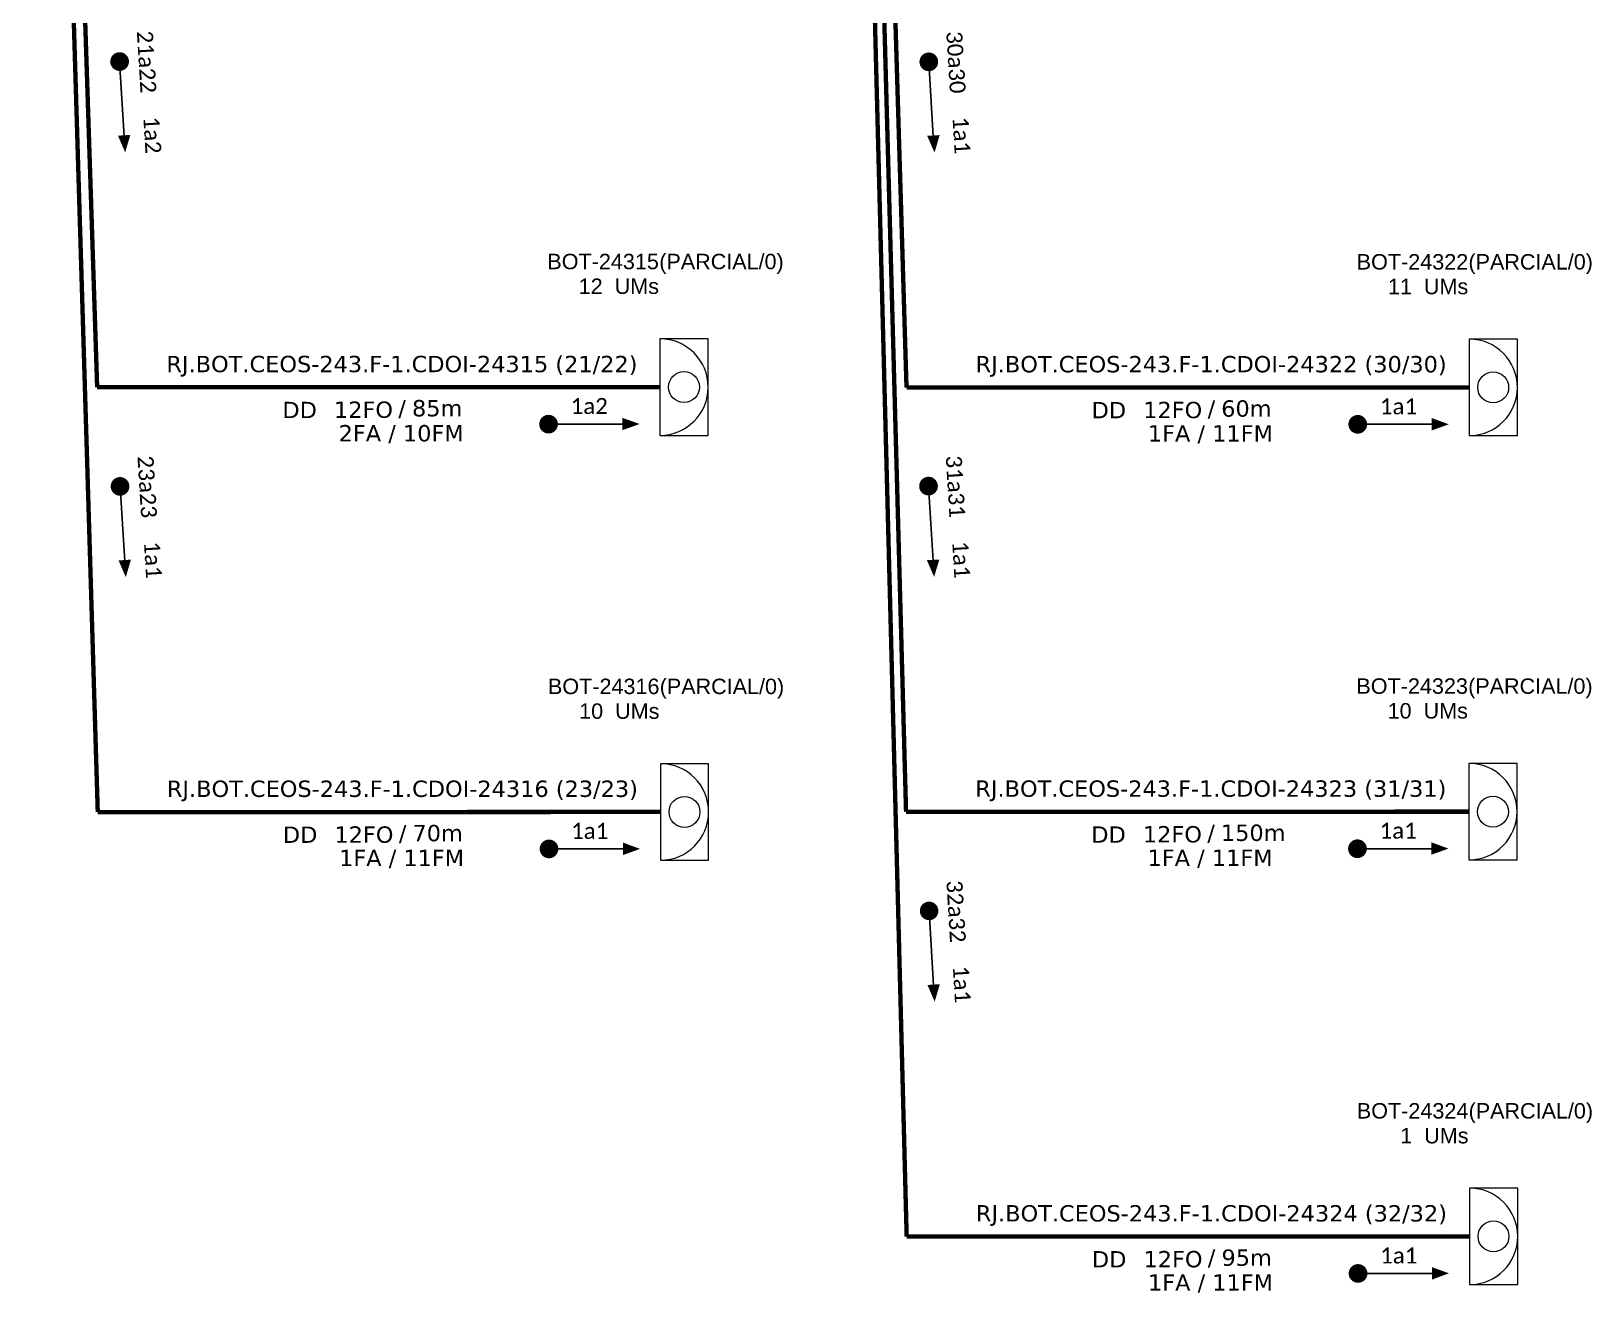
# Model space of a CAD drawing. Extents: x 890 to 4090, y 1694 to 3298.
# Drawn here: x 1174.3 to 1277.8, y 2031.1 to 2114.8 of the extents above; entities that cross this region are included whole.
import ezdxf
from ezdxf.enums import TextEntityAlignment as Align

# ---------------------------------------------------------------- set-up
doc = ezdxf.new("R2010")
doc.units = 0
doc.header["$MEASUREMENT"] = 0
doc.layers.get('0').update_dxf_attribs({"linetype": 'CONTINUOUS'})
for name, color, linetype, lineweight in [("20.0-LEGENDA DOS CDO'S", 1, 'CONTINUOUS', 0), ('20.1-CDO_INTERIOR', 1, 'CONTINUOUS', 0), ('40.1-ETIQUETAS', 1, 'CONTINUOUS', 20)]:
    doc.layers.add(name, color=color, linetype=linetype, lineweight=lineweight)
doc.layers.add('CAP a instalar', color=1, linetype='CONTINUOUS')
doc.layers.add('SETA', color=7, linetype='CONTINUOUS')
doc.styles.add('ARIAL', font='arial.ttf')
doc.styles.add('siredit', font='verdana.ttf')

# ---------------------------------------------------------------- blocks, each defined once
blk = doc.blocks.new('CDOI_INT')
at = {"layer": '20.1-CDO_INTERIOR', "color": 0, "lineweight": 18}
blk.add_lwpolyline([(4.25, -4.25), (4.25, 4.25), (0, 4.25), (0, -4.25)], close=True, dxfattribs=at)
blk.add_circle((2.12, 0), 1.36, dxfattribs=at)
blk.add_arc((0, 0), 4.25, 270, 90, dxfattribs=at)
at = {"layer": "20.0-LEGENDA DOS CDO'S", "color": 0, "style": 'ARIAL'}
for tag, p in [('CDO_N', (-0.08, 10.38)), ('SPLITER_1', (21.18, 10.38)), ('SPLITER_2', (21.19, 8.68)), ('SURVEY', (-0.08, 8.2)), ('SAP', (-0.08, 6.23)), ('1:XX', (5.94, -2.22)), ('UMS', (5.94, -4.24))]:
    blk.add_attdef(tag, p, '', height=1.36, dxfattribs=at)
blk.add_attdef('FIBRAS_UTILIZADAS', text='', height=1.36, dxfattribs=at).set_placement((15.34, 10.38), align=Align.CENTER)
blk = doc.blocks.new('ETIQUETA_RS5F')
at = {"layer": '40.1-ETIQUETAS', "color": 0, "style": 'siredit'}
blk.add_text('/', height=1.5, dxfattribs=at).set_placement((1.55, -1.95), align=Align.MIDDLE_RIGHT)
for tag, p in [('ETIQUETA_R_PRIMARIA', (1.18, 4.1)), ('ETIQUETA_R_SECUNDARIA', (1.18, 2.1)), ('F_ATIVAS/F_MORTAS', (1.11, -4.24))]:
    blk.add_attdef(tag, text='', height=1.5, dxfattribs=at).set_placement(p, align=Align.MIDDLE_CENTER)
for tag, p in [('TIPO_CABO', (-6.62, -2.12)), ('CAP_CABO', (0.37, -2.09))]:
    blk.add_attdef(tag, text='', height=1.5, dxfattribs=at).set_placement(p, align=Align.MIDDLE_RIGHT)
blk.add_attdef('METROS', text='', height=1.5, dxfattribs=at).set_placement((2.11, -1.95), align=Align.MIDDLE_LEFT)
for tag, p in [('FUSÃO_1', (0.82, -8.39)), ('FUSÃO_2', (0.82, -10.6)), ('FUSÃO_3', (0.82, -12.93)), ('FUSÃO_4', (0.82, -15.14)), ('FUSÃO_5', (0.82, -17.16))]:
    blk.add_attdef(tag, text='', height=1.5, dxfattribs=at).set_placement(p, align=Align.CENTER)

msp = doc.modelspace()

# ---------------------------------------------------------------- linework, layer by layer
at = {"const_width": 0.62, "elevation": 2.2}
for points in [[(1180.1, 2113.08, 1), (1180.14, 2112.46, 1)], [(1233.79, 2113.06, 1), (1233.83, 2112.44, 1)], [(1208.27, 2088.71, 1), (1208.89, 2088.71, 1)], [(1261.96, 2088.7, 1), (1262.58, 2088.7, 1)], [(1180.13, 2084.89, 1), (1180.17, 2084.27, 1)], [(1233.77, 2084.91, 1), (1233.81, 2084.29, 1)], [(1208.3, 2060.53, 1), (1208.92, 2060.53, 1)], [(1261.94, 2060.54, 1), (1262.56, 2060.54, 1)], [(1233.81, 2056.72, 1), (1233.85, 2056.11, 1)], [(1261.98, 2032.36, 1), (1262.6, 2032.36, 1)]]:
    msp.add_lwpolyline(points, format="xyb", close=True, dxfattribs=at)
at = {"layer": 'CAP a instalar', "color": 8, "ltscale": 7, "const_width": 0.289, "elevation": 2.2}
for points in [[(1178.67, 2062.97), (1174.4, 2203.78)], [(1178.63, 2091.16), (1174.94, 2203.78)], [(1232.34, 2034.81), (1227.93, 2203.79)], [(1232.3, 2062.99), (1228.43, 2203.79)], [(1232.33, 2091.14), (1228.92, 2203.79)], [(1178.63, 2091.16), (1215.96, 2091.17)], [(1232.33, 2091.14), (1269.66, 2091.15)], [(1178.67, 2062.97), (1216, 2062.98)], [(1232.3, 2062.99), (1269.63, 2063)], [(1232.34, 2034.81), (1269.67, 2034.82)]]:
    msp.add_lwpolyline(points, dxfattribs=at)
at = {"layer": 'SETA', "elevation": 2.2}
for points in [[(1180.12, 2112.77), (1180.44, 2107.45)], [(1233.81, 2112.75), (1234.13, 2107.43)], [(1208.58, 2088.71), (1213.91, 2088.71)], [(1262.27, 2088.7), (1267.6, 2088.7)], [(1180.15, 2084.58), (1180.48, 2079.26)], [(1233.79, 2084.6), (1234.11, 2079.28)], [(1208.61, 2060.53), (1213.94, 2060.53)], [(1262.25, 2060.54), (1267.58, 2060.54)], [(1233.83, 2056.42), (1234.15, 2051.1)], [(1262.29, 2032.36), (1267.62, 2032.36)]]:
    msp.add_lwpolyline(points, dxfattribs=at)
at = {"layer": 'SETA'}
for points in [[(1180.83, 2107.9, 2.2), (1180.49, 2106.74, 2.2), (1180.01, 2107.85, 2.2)], [(1234.53, 2107.89, 2.2), (1234.19, 2106.73, 2.2), (1233.7, 2107.84, 2.2)], [(1213.48, 2089.13, 2.2), (1214.62, 2088.72, 2.2), (1213.48, 2088.31, 2.2)], [(1267.17, 2089.12, 2.2), (1268.31, 2088.7, 2.2), (1267.17, 2088.29, 2.2)], [(1180.87, 2079.72, 2.2), (1180.53, 2078.56, 2.2), (1180.05, 2079.67, 2.2)], [(1234.51, 2079.73, 2.2), (1234.16, 2078.58, 2.2), (1233.68, 2079.69, 2.2)], [(1213.52, 2060.95, 2.2), (1214.65, 2060.53, 2.2), (1213.52, 2060.12, 2.2)], [(1267.15, 2060.97, 2.2), (1268.29, 2060.55, 2.2), (1267.15, 2060.14, 2.2)], [(1234.54, 2051.55, 2.2), (1234.2, 2050.39, 2.2), (1233.72, 2051.5, 2.2)], [(1267.19, 2032.78, 2.2), (1268.32, 2032.37, 2.2), (1267.19, 2031.95, 2.2)]]:
    msp.add_solid(points, dxfattribs=at)

# ---------------------------------------------------------------- block references
at = {"layer": '20.1-CDO_INTERIOR', "color": 8, "ltscale": 11}
ref = msp.add_blockref('CDOI_INT', (1215.97, 2091.17, 2.2), dxfattribs=dict(at, xscale=0.7533554517852777, yscale=0.7533554517852777, zscale=0.7533554517852777))
ref.add_attrib('CDO_N', 'BOT-24315', dxfattribs={"layer": "20.0-LEGENDA DOS CDO'S", "color": 8, "height": 1.025, "style": 'ARIAL'}).set_placement((1215.9, 2098.99, 2.2), align=Align.RIGHT)
ref.add_attrib('FIBRAS_UTILIZADAS', '    (PARCIAL/0)', dxfattribs={"layer": "20.0-LEGENDA DOS CDO'S", "color": 8, "height": 1.0227, "style": 'ARIAL'}).set_placement((1219.26, 2098.99, 2.2), align=Align.CENTER)
ref.add_attrib('SURVEY', '12  UMs', dxfattribs={"layer": "20.0-LEGENDA DOS CDO'S", "color": 8, "height": 1.025, "style": 'ARIAL'}).set_placement((1215.91, 2097.35, 2.2), align=Align.RIGHT)
ref = msp.add_blockref('CDOI_INT', (1269.66, 2091.15, 2.2), dxfattribs=dict(at, xscale=0.7533554517852777, yscale=0.7533554517852777, zscale=0.7533554517852777))
ref.add_attrib('CDO_N', 'BOT-24322', dxfattribs={"layer": "20.0-LEGENDA DOS CDO'S", "color": 8, "height": 1.025, "style": 'ARIAL'}).set_placement((1269.6, 2098.97, 2.2), align=Align.RIGHT)
ref.add_attrib('FIBRAS_UTILIZADAS', '    (PARCIAL/0)', dxfattribs={"layer": "20.0-LEGENDA DOS CDO'S", "color": 8, "height": 1.0227, "style": 'ARIAL'}).set_placement((1272.95, 2098.97, 2.2), align=Align.CENTER)
ref.add_attrib('SURVEY', '11  UMs', dxfattribs={"layer": "20.0-LEGENDA DOS CDO'S", "color": 8, "height": 1.025, "style": 'ARIAL'}).set_placement((1269.6, 2097.33, 2.2), align=Align.RIGHT)
ref = msp.add_blockref('CDOI_INT', (1216, 2062.98, 2.2), dxfattribs=dict(at, xscale=0.7533554517852777, yscale=0.7533554517852777, zscale=0.7533554517852777))
ref.add_attrib('CDO_N', 'BOT-24316', dxfattribs={"layer": "20.0-LEGENDA DOS CDO'S", "color": 8, "height": 1.025, "style": 'ARIAL'}).set_placement((1215.94, 2070.8, 2.2), align=Align.RIGHT)
ref.add_attrib('FIBRAS_UTILIZADAS', '    (PARCIAL/0)', dxfattribs={"layer": "20.0-LEGENDA DOS CDO'S", "color": 8, "height": 1.0227, "style": 'ARIAL'}).set_placement((1219.29, 2070.8, 2.2), align=Align.CENTER)
ref.add_attrib('SURVEY', '10  UMs', dxfattribs={"layer": "20.0-LEGENDA DOS CDO'S", "color": 8, "height": 1.025, "style": 'ARIAL'}).set_placement((1215.94, 2069.16, 2.2), align=Align.RIGHT)
ref = msp.add_blockref('CDOI_INT', (1269.64, 2063, 2.2), dxfattribs=dict(at, xscale=0.7533554517852777, yscale=0.7533554517852777, zscale=0.7533554517852777))
ref.add_attrib('CDO_N', 'BOT-24323', dxfattribs={"layer": "20.0-LEGENDA DOS CDO'S", "color": 8, "height": 1.025, "style": 'ARIAL'}).set_placement((1269.58, 2070.82, 2.2), align=Align.RIGHT)
ref.add_attrib('FIBRAS_UTILIZADAS', '    (PARCIAL/0)', dxfattribs={"layer": "20.0-LEGENDA DOS CDO'S", "color": 8, "height": 1.0227, "style": 'ARIAL'}).set_placement((1272.93, 2070.82, 2.2), align=Align.CENTER)
ref.add_attrib('SURVEY', '10  UMs', dxfattribs={"layer": "20.0-LEGENDA DOS CDO'S", "color": 8, "height": 1.025, "style": 'ARIAL'}).set_placement((1269.58, 2069.18, 2.2), align=Align.RIGHT)
ref = msp.add_blockref('CDOI_INT', (1269.68, 2034.82, 2.2), dxfattribs=dict(at, xscale=0.7533554517852777, yscale=0.7533554517852777, zscale=0.7533554517852777))
ref.add_attrib('CDO_N', 'BOT-24324', dxfattribs={"layer": "20.0-LEGENDA DOS CDO'S", "color": 8, "height": 1.025, "style": 'ARIAL'}).set_placement((1269.61, 2042.64, 2.2), align=Align.RIGHT)
ref.add_attrib('FIBRAS_UTILIZADAS', '    (PARCIAL/0)', dxfattribs={"layer": "20.0-LEGENDA DOS CDO'S", "color": 8, "height": 1.0227, "style": 'ARIAL'}).set_placement((1272.96, 2042.64, 2.2), align=Align.CENTER)
ref.add_attrib('SURVEY', '1  UMs', dxfattribs={"layer": "20.0-LEGENDA DOS CDO'S", "color": 8, "height": 1.025, "style": 'ARIAL'}).set_placement((1269.62, 2040.99, 2.2), align=Align.RIGHT)
at = {"layer": '40.1-ETIQUETAS', "color": 8}
ref = msp.add_blockref('ETIQUETA_RS5F', (1197.99, 2091.18, 2.2), dxfattribs=dict(at, xscale=0.7229735360686504, yscale=0.7229735360686504, zscale=0.7229735360686504))
ref.add_attrib('ETIQUETA_R_SECUNDARIA', 'RJ.BOT.CEOS-243.F-1.CDOI-24315 (21/22)', dxfattribs={"color": 0, "height": 1.0845, "style": 'siredit'}).set_placement((1198.85, 2092.7, 2.2), align=Align.MIDDLE_CENTER)
ref.add_attrib('TIPO_CABO', 'DD', dxfattribs={"color": 0, "height": 1.084, "style": 'siredit'}).set_placement((1193.21, 2089.65, 2.2), align=Align.MIDDLE_RIGHT)
ref.add_attrib('CAP_CABO', '12FO', dxfattribs={"color": 0, "height": 1.084, "style": 'siredit'}).set_placement((1198.26, 2089.67, 2.2), align=Align.MIDDLE_RIGHT)
ref.add_attrib('METROS', '85m', dxfattribs={"color": 0, "height": 1.084, "style": 'siredit'}).set_placement((1199.52, 2089.77, 2.2), align=Align.MIDDLE_LEFT)
ref.add_attrib('F_ATIVAS/F_MORTAS', '2FA / 10FM', dxfattribs={"color": 0, "height": 1.084, "style": 'siredit'}).set_placement((1198.8, 2088.11, 2.2), align=Align.MIDDLE_CENTER)
ref = msp.add_blockref('ETIQUETA_RS5F', (1251.69, 2091.16, 2.2), dxfattribs=dict(at, xscale=0.7229735360686504, yscale=0.7229735360686504, zscale=0.7229735360686504))
ref.add_attrib('ETIQUETA_R_SECUNDARIA', 'RJ.BOT.CEOS-243.F-1.CDOI-24322 (30/30)', dxfattribs={"color": 0, "height": 1.0845, "style": 'siredit'}).set_placement((1252.54, 2092.69, 2.2), align=Align.MIDDLE_CENTER)
ref.add_attrib('TIPO_CABO', 'DD', dxfattribs={"color": 0, "height": 1.084, "style": 'siredit'}).set_placement((1246.9, 2089.64, 2.2), align=Align.MIDDLE_RIGHT)
ref.add_attrib('CAP_CABO', '12FO', dxfattribs={"color": 0, "height": 1.084, "style": 'siredit'}).set_placement((1251.95, 2089.65, 2.2), align=Align.MIDDLE_RIGHT)
ref.add_attrib('METROS', '60m', dxfattribs={"color": 0, "height": 1.084, "style": 'siredit'}).set_placement((1253.21, 2089.75, 2.2), align=Align.MIDDLE_LEFT)
ref.add_attrib('F_ATIVAS/F_MORTAS', '1FA / 11FM', dxfattribs={"color": 0, "height": 1.084, "style": 'siredit'}).set_placement((1252.49, 2088.1, 2.2), align=Align.MIDDLE_CENTER)
ref = msp.add_blockref('ETIQUETA_RS5F', (1198.03, 2062.99, 2.2), dxfattribs=dict(at, xscale=0.7229735360686504, yscale=0.7229735360686504, zscale=0.7229735360686504))
ref.add_attrib('ETIQUETA_R_SECUNDARIA', 'RJ.BOT.CEOS-243.F-1.CDOI-24316 (23/23)', dxfattribs={"color": 0, "height": 1.0845, "style": 'siredit'}).set_placement((1198.88, 2064.52, 2.2), align=Align.MIDDLE_CENTER)
ref.add_attrib('TIPO_CABO', 'DD', dxfattribs={"color": 0, "height": 1.084, "style": 'siredit'}).set_placement((1193.24, 2061.47, 2.2), align=Align.MIDDLE_RIGHT)
ref.add_attrib('CAP_CABO', '12FO', dxfattribs={"color": 0, "height": 1.084, "style": 'siredit'}).set_placement((1198.29, 2061.48, 2.2), align=Align.MIDDLE_RIGHT)
ref.add_attrib('METROS', '70m', dxfattribs={"color": 0, "height": 1.084, "style": 'siredit'}).set_placement((1199.55, 2061.58, 2.2), align=Align.MIDDLE_LEFT)
ref.add_attrib('F_ATIVAS/F_MORTAS', '1FA / 11FM', dxfattribs={"color": 0, "height": 1.084, "style": 'siredit'}).set_placement((1198.83, 2059.93, 2.2), align=Align.MIDDLE_CENTER)
ref = msp.add_blockref('ETIQUETA_RS5F', (1251.67, 2063.01, 2.2), dxfattribs=dict(at, xscale=0.7229735360686504, yscale=0.7229735360686504, zscale=0.7229735360686504))
ref.add_attrib('ETIQUETA_R_SECUNDARIA', 'RJ.BOT.CEOS-243.F-1.CDOI-24323 (31/31)', dxfattribs={"color": 0, "height": 1.0845, "style": 'siredit'}).set_placement((1252.52, 2064.53, 2.2), align=Align.MIDDLE_CENTER)
ref.add_attrib('TIPO_CABO', 'DD', dxfattribs={"color": 0, "height": 1.084, "style": 'siredit'}).set_placement((1246.88, 2061.48, 2.2), align=Align.MIDDLE_RIGHT)
ref.add_attrib('CAP_CABO', '12FO', dxfattribs={"color": 0, "height": 1.084, "style": 'siredit'}).set_placement((1251.93, 2061.5, 2.2), align=Align.MIDDLE_RIGHT)
ref.add_attrib('METROS', '150m', dxfattribs={"color": 0, "height": 1.084, "style": 'siredit'}).set_placement((1253.19, 2061.6, 2.2), align=Align.MIDDLE_LEFT)
ref.add_attrib('F_ATIVAS/F_MORTAS', '1FA / 11FM', dxfattribs={"color": 0, "height": 1.084, "style": 'siredit'}).set_placement((1252.47, 2059.94, 2.2), align=Align.MIDDLE_CENTER)
ref = msp.add_blockref('ETIQUETA_RS5F', (1251.7, 2034.83, 2.2), dxfattribs=dict(at, xscale=0.7229735360686504, yscale=0.7229735360686504, zscale=0.7229735360686504))
ref.add_attrib('ETIQUETA_R_SECUNDARIA', 'RJ.BOT.CEOS-243.F-1.CDOI-24324 (32/32)', dxfattribs={"color": 0, "height": 1.0845, "style": 'siredit'}).set_placement((1252.56, 2036.35, 2.2), align=Align.MIDDLE_CENTER)
ref.add_attrib('TIPO_CABO', 'DD', dxfattribs={"color": 0, "height": 1.084, "style": 'siredit'}).set_placement((1246.92, 2033.3, 2.2), align=Align.MIDDLE_RIGHT)
ref.add_attrib('CAP_CABO', '12FO', dxfattribs={"color": 0, "height": 1.084, "style": 'siredit'}).set_placement((1251.97, 2033.31, 2.2), align=Align.MIDDLE_RIGHT)
ref.add_attrib('METROS', '95m', dxfattribs={"color": 0, "height": 1.084, "style": 'siredit'}).set_placement((1253.23, 2033.41, 2.2), align=Align.MIDDLE_LEFT)
ref.add_attrib('F_ATIVAS/F_MORTAS', '1FA / 11FM', dxfattribs={"color": 0, "height": 1.084, "style": 'siredit'}).set_placement((1252.5, 2031.76, 2.2), align=Align.MIDDLE_CENTER)

# ---------------------------------------------------------------- texts
at = {"color": 0, "char_height": 1.0604, "width": 15.7182, "attachment_point": 5, "rotation": 273.4639}
for s, insert in [('\\C7;\\fCalibri|b0|i0|c0|p34;21a22', (1181.91, 2112.74, 2.2)), ('\\C7;\\fCalibri|b0|i0|c0|p34;30a30', (1235.61, 2112.72, 2.2)), ('\\C7;\\fCalibri|b0|i0|c0|p34;1a2', (1182.29, 2107.89, 2.2)), ('\\C7;\\fCalibri|b0|i0|c0|p34;1a1', (1235.98, 2107.87, 2.2)), ('\\C7;\\fCalibri|b0|i0|c0|p34;23a23', (1181.95, 2084.55, 2.2)), ('\\C7;\\fCalibri|b0|i0|c0|p34;31a31', (1235.58, 2084.57, 2.2)), ('\\C7;\\fCalibri|b0|i0|c0|p34;1a1', (1182.33, 2079.7, 2.2)), ('\\C7;\\fCalibri|b0|i0|c0|p34;1a1', (1235.96, 2079.72, 2.2)), ('\\C7;\\fCalibri|b0|i0|c0|p34;32a32', (1235.62, 2056.38, 2.2)), ('\\C7;\\fCalibri|b0|i0|c0|p34;1a1', (1236, 2051.54, 2.2))]:
    msp.add_mtext(s, dxfattribs=dict(at, insert=insert))
at = {"color": 0, "char_height": 1.0604, "width": 15.7182, "attachment_point": 5}
for s, insert in [('\\C7;\\fCalibri|b0|i0|c0|p34;1a2', (1211.28, 2089.91, 2.2)), ('\\C7;\\fCalibri|b0|i0|c0|p34;1a1', (1264.97, 2089.89, 2.2)), ('\\C7;\\fCalibri|b0|i0|c0|p34;1a1', (1211.31, 2061.72, 2.2)), ('\\C7;\\fCalibri|b0|i0|c0|p34;1a1', (1264.95, 2061.74, 2.2)), ('\\C7;\\fCalibri|b0|i0|c0|p34;1a1', (1264.99, 2033.55, 2.2))]:
    msp.add_mtext(s, dxfattribs=dict(at, insert=insert))

doc.saveas('drawing.dxf')
